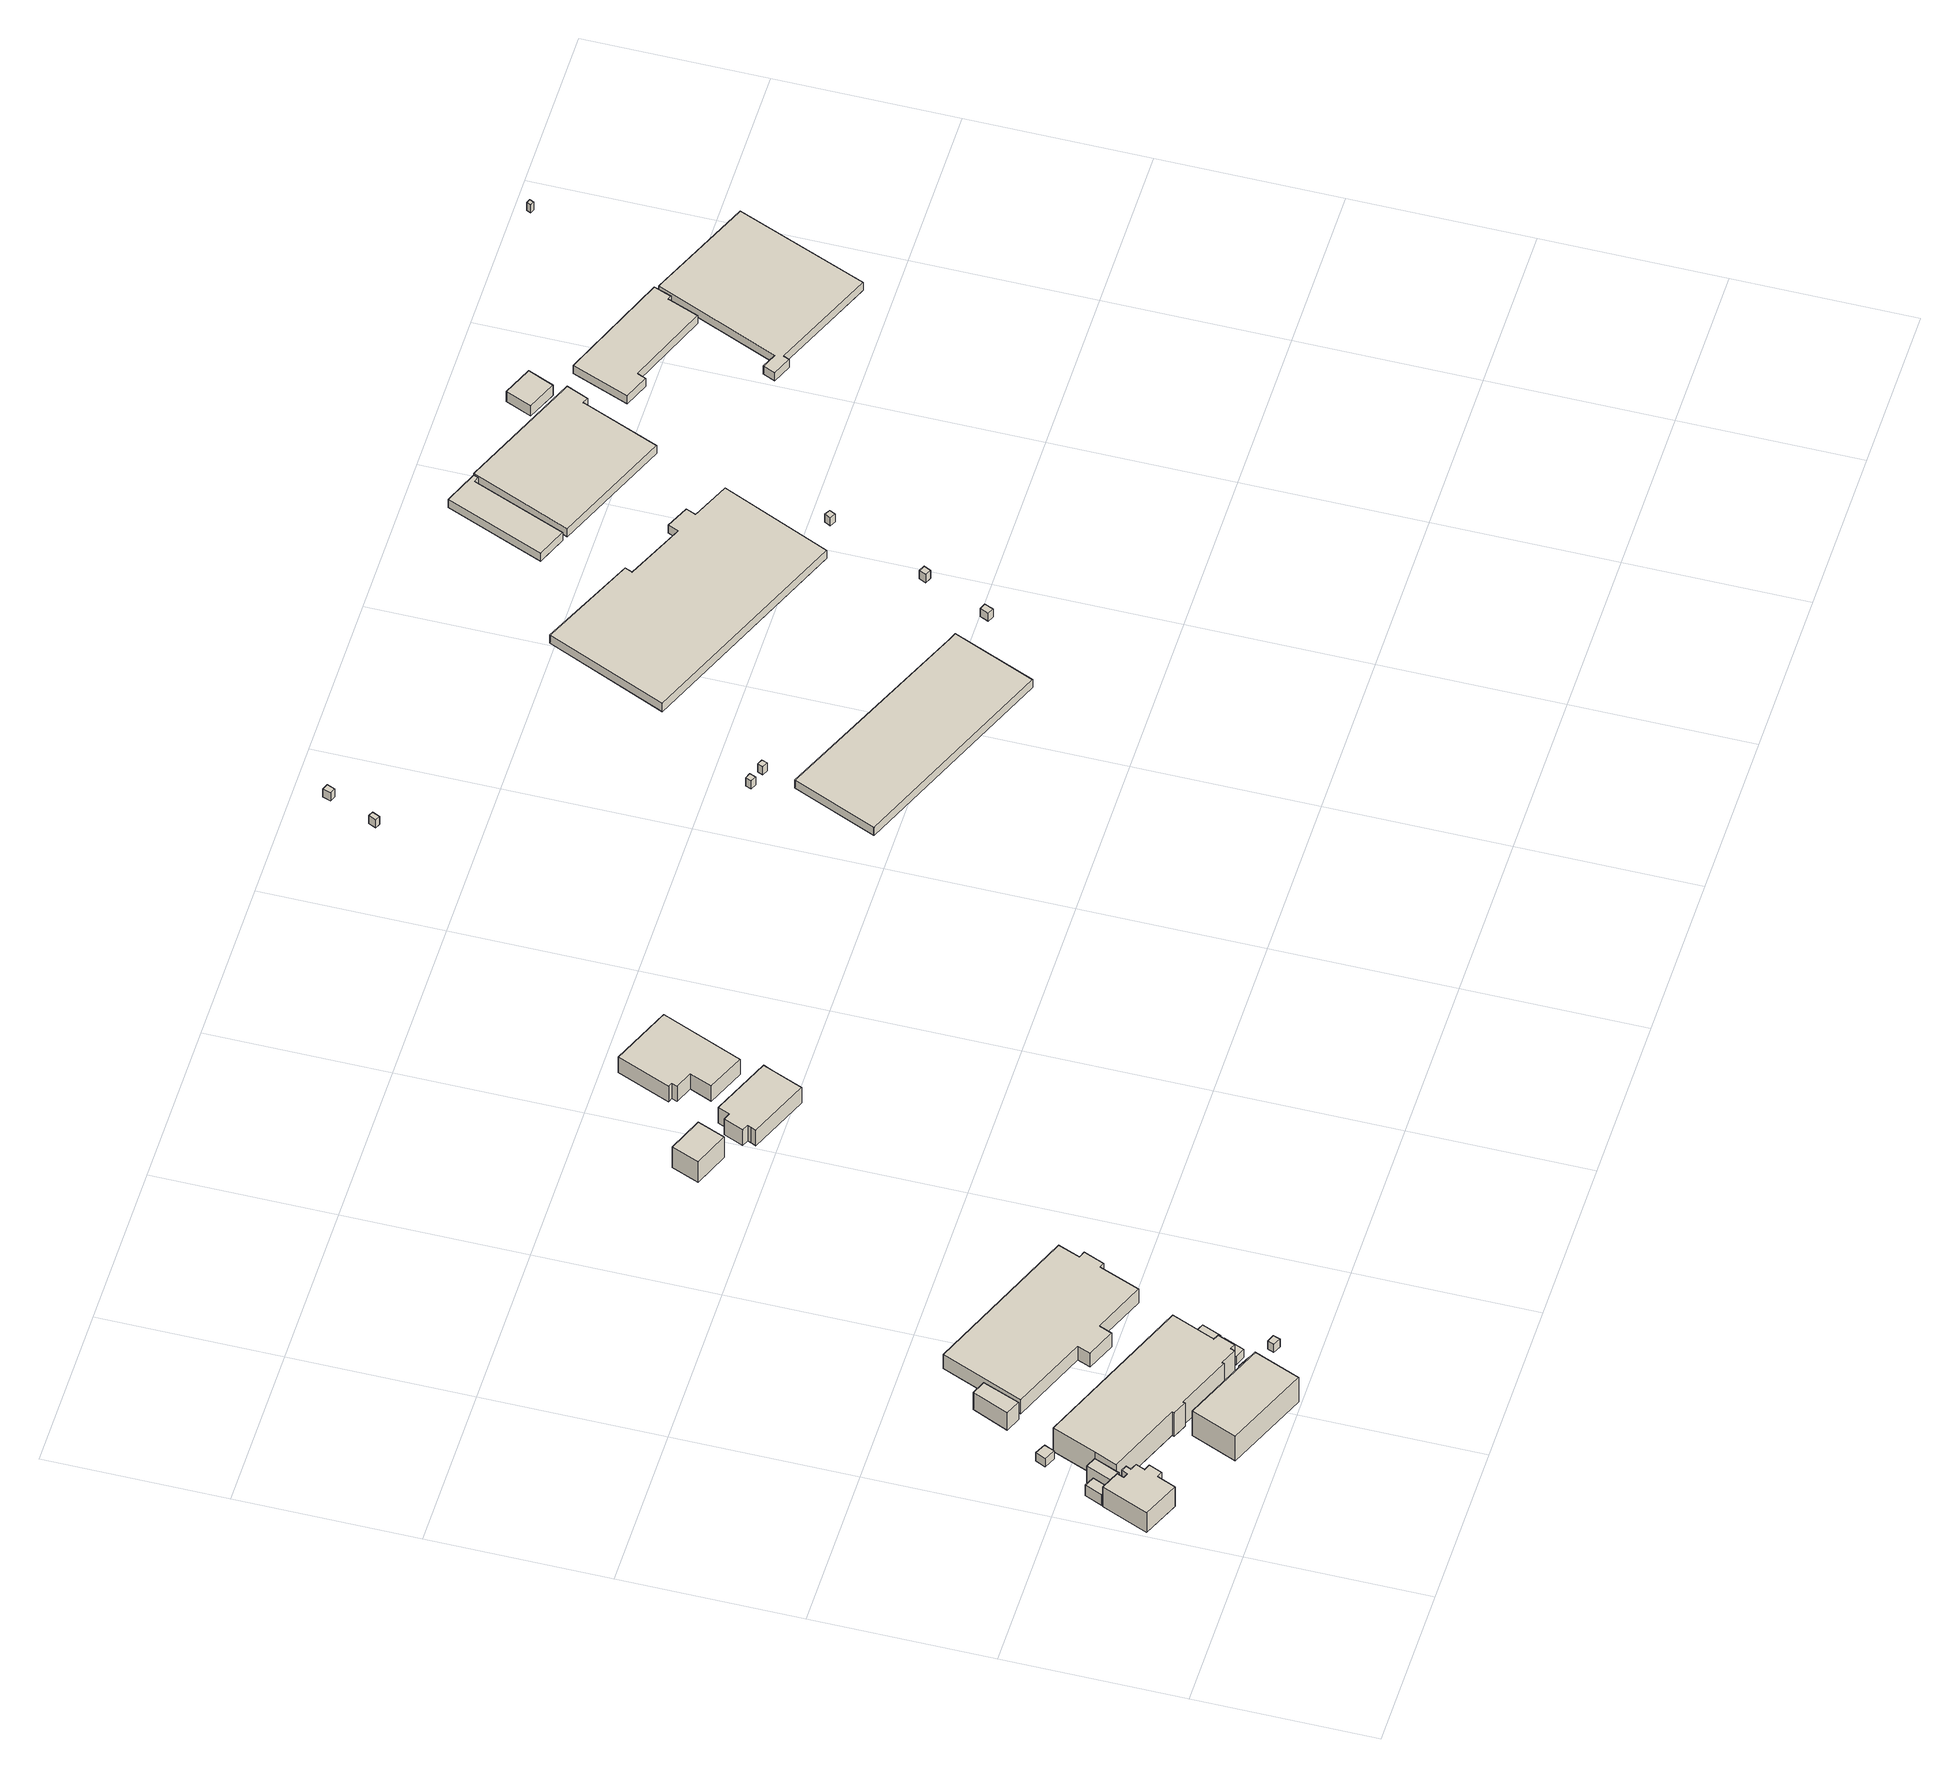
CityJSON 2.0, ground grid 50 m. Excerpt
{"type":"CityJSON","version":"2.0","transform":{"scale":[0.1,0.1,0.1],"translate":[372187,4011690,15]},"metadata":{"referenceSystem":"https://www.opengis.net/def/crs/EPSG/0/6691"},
"CityObjects":{
"building1":{"type":"Building","attributes":{"枝番":1,"利根川水系渡良瀬川洪水浸水想定区域（計画規模）.規模":"L1","利根川水系渡良瀬川洪水浸水想定区域（計画規模）.浸水ランク":"2","利根川水系渡良瀬川洪水浸水想定区域（計画規模）.浸水深":0.56,"利根川水系渡良瀬川洪水浸水想定区域（想定最大規模）.規模":"L2","利根川水系渡良瀬川洪水浸水想定区域（想定最大規模）.浸水ランク":"2","利根川水系渡良瀬川洪水浸水想定区域（想定最大規模）.浸水深":2,"利根川水系渡良瀬川洪水浸水想定区域（想定最大規模）.継続時間":111.2,"利根川水系利根川洪水浸水想定区域（計画規模）.規模":"L1","利根川水系利根川洪水浸水想定区域（計画規模）.浸水ランク":"2","利根川水系利根川洪水浸水想定区域（計画規模）.浸水深":2.9,"利根川水系利根川洪水浸水想定区域（想定最大規模）.規模":"L2","利根川水系利根川洪水浸水想定区域（想定最大規模）.浸水ランク":"4","利根川水系利根川洪水浸水想定区域（想定最大規模）.浸水深":5.13,"usage":"401","measuredHeight":7.6,"BuildingDetails.prefecture":"10","BuildingDetails.city":"10207","BuildingDetails.surveyYear":2016},"geometry":[{"type":"Solid","lod":"1","boundaries":[[[[0,1,2,3,4,5,6,7,8,9,10,11,12,13]],[[12,14,15,13]],[[11,16,14,12]],[[10,17,16,11]],[[9,18,17,10]],[[8,19,18,9]],[[7,20,19,8]],[[6,21,20,7]],[[5,22,21,6]],[[4,23,22,5]],[[3,24,23,4]],[[2,25,24,3]],[[1,26,25,2]],[[0,27,26,1]],[[13,15,27,0]],[[14,16,17,18,19,20,21,22,23,24,25,26,27,15]]]]}]},
"building2":{"type":"Building","attributes":{"枝番":1,"利根川水系渡良瀬川洪水浸水想定区域（計画規模）.規模":"L1","利根川水系渡良瀬川洪水浸水想定区域（計画規模）.浸水ランク":"1","利根川水系渡良瀬川洪水浸水想定区域（計画規模）.浸水深":0.07,"利根川水系渡良瀬川洪水浸水想定区域（想定最大規模）.規模":"L2","利根川水系渡良瀬川洪水浸水想定区域（想定最大規模）.浸水ランク":"2","利根川水系渡良瀬川洪水浸水想定区域（想定最大規模）.浸水深":1.52,"利根川水系渡良瀬川洪水浸水想定区域（想定最大規模）.継続時間":111.2,"利根川水系利根川洪水浸水想定区域（計画規模）.規模":"L1","利根川水系利根川洪水浸水想定区域（計画規模）.浸水ランク":"2","利根川水系利根川洪水浸水想定区域（計画規模）.浸水深":2.4,"利根川水系利根川洪水浸水想定区域（想定最大規模）.規模":"L2","利根川水系利根川洪水浸水想定区域（想定最大規模）.浸水ランク":"3","利根川水系利根川洪水浸水想定区域（想定最大規模）.浸水深":4.63,"measuredHeight":6.4,"BuildingDetails.prefecture":"10","BuildingDetails.city":"10207"},"geometry":[{"type":"Solid","lod":"1","boundaries":[[[[28,29,30,31]],[[30,32,33,31]],[[29,34,32,30]],[[28,35,34,29]],[[31,33,35,28]],[[32,34,35,33]]]]}]},
"building3":{"type":"Building","attributes":{"枝番":1,"利根川水系渡良瀬川洪水浸水想定区域（計画規模）.規模":"L1","利根川水系渡良瀬川洪水浸水想定区域（計画規模）.浸水ランク":"1","利根川水系渡良瀬川洪水浸水想定区域（計画規模）.浸水深":0.07,"利根川水系渡良瀬川洪水浸水想定区域（想定最大規模）.規模":"L2","利根川水系渡良瀬川洪水浸水想定区域（想定最大規模）.浸水ランク":"2","利根川水系渡良瀬川洪水浸水想定区域（想定最大規模）.浸水深":1.22,"利根川水系渡良瀬川洪水浸水想定区域（想定最大規模）.継続時間":111.2,"利根川水系利根川洪水浸水想定区域（計画規模）.規模":"L1","利根川水系利根川洪水浸水想定区域（計画規模）.浸水ランク":"2","利根川水系利根川洪水浸水想定区域（計画規模）.浸水深":2.1,"利根川水系利根川洪水浸水想定区域（想定最大規模）.規模":"L2","利根川水系利根川洪水浸水想定区域（想定最大規模）.浸水ランク":"3","利根川水系利根川洪水浸水想定区域（想定最大規模）.浸水深":4.33,"measuredHeight":7.2,"BuildingDetails.prefecture":"10","BuildingDetails.city":"10207"},"geometry":[{"type":"Solid","lod":"1","boundaries":[[[[36,37,38,39,40]],[[39,41,42,40]],[[38,43,41,39]],[[37,44,43,38]],[[36,45,44,37]],[[40,42,45,36]],[[41,43,44,45,42]]]]}]},
"building4":{"type":"Building","attributes":{"枝番":1,"利根川水系渡良瀬川洪水浸水想定区域（計画規模）.規模":"L1","利根川水系渡良瀬川洪水浸水想定区域（計画規模）.浸水ランク":"2","利根川水系渡良瀬川洪水浸水想定区域（計画規模）.浸水深":0.56,"利根川水系渡良瀬川洪水浸水想定区域（想定最大規模）.規模":"L2","利根川水系渡良瀬川洪水浸水想定区域（想定最大規模）.浸水ランク":"2","利根川水系渡良瀬川洪水浸水想定区域（想定最大規模）.浸水深":2.02,"利根川水系渡良瀬川洪水浸水想定区域（想定最大規模）.継続時間":18,"利根川水系利根川洪水浸水想定区域（計画規模）.規模":"L1","利根川水系利根川洪水浸水想定区域（計画規模）.浸水ランク":"2","利根川水系利根川洪水浸水想定区域（計画規模）.浸水深":2.9,"利根川水系利根川洪水浸水想定区域（想定最大規模）.規模":"L2","利根川水系利根川洪水浸水想定区域（想定最大規模）.浸水ランク":"4","利根川水系利根川洪水浸水想定区域（想定最大規模）.浸水深":5.13,"measuredHeight":3.2,"BuildingDetails.prefecture":"10","BuildingDetails.city":"10207"},"geometry":[{"type":"Solid","lod":"1","boundaries":[[[[46,47,48,49]],[[48,50,51,49]],[[47,52,50,48]],[[46,53,52,47]],[[49,51,53,46]],[[50,52,53,51]]]]}]},
"building5":{"type":"Building","attributes":{"枝番":1,"利根川水系渡良瀬川洪水浸水想定区域（計画規模）.規模":"L1","利根川水系渡良瀬川洪水浸水想定区域（計画規模）.浸水ランク":"1","利根川水系渡良瀬川洪水浸水想定区域（計画規模）.浸水深":0.26,"利根川水系渡良瀬川洪水浸水想定区域（想定最大規模）.規模":"L2","利根川水系渡良瀬川洪水浸水想定区域（想定最大規模）.浸水ランク":"2","利根川水系渡良瀬川洪水浸水想定区域（想定最大規模）.浸水深":1.71,"利根川水系渡良瀬川洪水浸水想定区域（想定最大規模）.継続時間":133.2,"利根川水系利根川洪水浸水想定区域（計画規模）.規模":"L1","利根川水系利根川洪水浸水想定区域（計画規模）.浸水ランク":"2","利根川水系利根川洪水浸水想定区域（計画規模）.浸水深":2.6,"利根川水系利根川洪水浸水想定区域（想定最大規模）.規模":"L2","利根川水系利根川洪水浸水想定区域（想定最大規模）.浸水ランク":"3","利根川水系利根川洪水浸水想定区域（想定最大規模）.浸水深":4.83,"usage":"431","measuredHeight":9.9,"BuildingDetails.prefecture":"10","BuildingDetails.city":"10207","BuildingDetails.surveyYear":2016},"geometry":[{"type":"Solid","lod":"1","boundaries":[[[[54,55,56,57]],[[56,58,59,57]],[[55,60,58,56]],[[54,61,60,55]],[[57,59,61,54]],[[58,60,61,59]]]]}]},
"building6":{"type":"Building","attributes":{"枝番":1,"利根川水系渡良瀬川洪水浸水想定区域（計画規模）.規模":"L1","利根川水系渡良瀬川洪水浸水想定区域（計画規模）.浸水ランク":"1","利根川水系渡良瀬川洪水浸水想定区域（計画規模）.浸水深":0.37,"利根川水系渡良瀬川洪水浸水想定区域（想定最大規模）.規模":"L2","利根川水系渡良瀬川洪水浸水想定区域（想定最大規模）.浸水ランク":"2","利根川水系渡良瀬川洪水浸水想定区域（想定最大規模）.浸水深":1.82,"利根川水系渡良瀬川洪水浸水想定区域（想定最大規模）.継続時間":156,"利根川水系利根川洪水浸水想定区域（計画規模）.規模":"L1","利根川水系利根川洪水浸水想定区域（計画規模）.浸水ランク":"2","利根川水系利根川洪水浸水想定区域（計画規模）.浸水深":2.7,"利根川水系利根川洪水浸水想定区域（想定最大規模）.規模":"L2","利根川水系利根川洪水浸水想定区域（想定最大規模）.浸水ランク":"3","利根川水系利根川洪水浸水想定区域（想定最大規模）.浸水深":4.93,"usage":"401","measuredHeight":6.6,"BuildingDetails.prefecture":"10","BuildingDetails.city":"10207","BuildingDetails.surveyYear":2016},"geometry":[{"type":"Solid","lod":"1","boundaries":[[[[62,63,64,65]],[[64,66,67,65]],[[63,68,66,64]],[[62,69,68,63]],[[65,67,69,62]],[[66,68,69,67]]]]}]},
"building7":{"type":"Building","attributes":{"枝番":1,"利根川水系渡良瀬川洪水浸水想定区域（計画規模）.規模":"L1","利根川水系渡良瀬川洪水浸水想定区域（計画規模）.浸水ランク":"1","利根川水系渡良瀬川洪水浸水想定区域（計画規模）.浸水深":0.17,"利根川水系渡良瀬川洪水浸水想定区域（想定最大規模）.規模":"L2","利根川水系渡良瀬川洪水浸水想定区域（想定最大規模）.浸水ランク":"2","利根川水系渡良瀬川洪水浸水想定区域（想定最大規模）.浸水深":1.61,"利根川水系渡良瀬川洪水浸水想定区域（想定最大規模）.継続時間":92.9,"利根川水系利根川洪水浸水想定区域（計画規模）.規模":"L1","利根川水系利根川洪水浸水想定区域（計画規模）.浸水ランク":"2","利根川水系利根川洪水浸水想定区域（計画規模）.浸水深":2.5,"利根川水系利根川洪水浸水想定区域（想定最大規模）.規模":"L2","利根川水系利根川洪水浸水想定区域（想定最大規模）.浸水ランク":"3","利根川水系利根川洪水浸水想定区域（想定最大規模）.浸水深":4.73,"usage":"441","measuredHeight":9.6,"BuildingDetails.prefecture":"10","BuildingDetails.city":"10207","BuildingDetails.surveyYear":2016},"geometry":[{"type":"Solid","lod":"1","boundaries":[[[[70,71,72,73,74,75,76,77,78,79,80,81,82,83,84]],[[83,85,86,84]],[[82,87,85,83]],[[81,88,87,82]],[[80,89,88,81]],[[79,90,89,80]],[[78,91,90,79]],[[77,92,91,78]],[[76,93,92,77]],[[75,94,93,76]],[[74,95,94,75]],[[73,96,95,74]],[[72,97,96,73]],[[71,98,97,72]],[[70,99,98,71]],[[84,86,99,70]],[[85,87,88,89,90,91,92,93,94,95,96,97,98,99,86]]]]}]},
"building8":{"type":"Building","attributes":{"枝番":1,"利根川水系渡良瀬川洪水浸水想定区域（計画規模）.規模":"L1","利根川水系渡良瀬川洪水浸水想定区域（計画規模）.浸水ランク":"2","利根川水系渡良瀬川洪水浸水想定区域（計画規模）.浸水深":0.66,"利根川水系渡良瀬川洪水浸水想定区域（計画規模）.継続時間":1.6,"利根川水系渡良瀬川洪水浸水想定区域（想定最大規模）.規模":"L2","利根川水系渡良瀬川洪水浸水想定区域（想定最大規模）.浸水ランク":"2","利根川水系渡良瀬川洪水浸水想定区域（想定最大規模）.浸水深":2.1,"利根川水系渡良瀬川洪水浸水想定区域（想定最大規模）.継続時間":167.5,"利根川水系利根川洪水浸水想定区域（計画規模）.規模":"L1","利根川水系利根川洪水浸水想定区域（計画規模）.浸水ランク":"3","利根川水系利根川洪水浸水想定区域（計画規模）.浸水深":3,"利根川水系利根川洪水浸水想定区域（想定最大規模）.規模":"L2","利根川水系利根川洪水浸水想定区域（想定最大規模）.浸水ランク":"4","利根川水系利根川洪水浸水想定区域（想定最大規模）.浸水深":5.23,"BuildingDetails.prefecture":"10","BuildingDetails.city":"10207"},"geometry":[{"type":"Solid","lod":"1","boundaries":[[[[100,101,102,103,104,105]],[[104,106,107,105]],[[103,108,106,104]],[[102,109,108,103]],[[101,110,109,102]],[[100,111,110,101]],[[105,107,111,100]],[[106,108,109,110,111,107]]]]}]},
"building9":{"type":"Building","attributes":{"枝番":1,"利根川水系渡良瀬川洪水浸水想定区域（計画規模）.規模":"L1","利根川水系渡良瀬川洪水浸水想定区域（計画規模）.浸水ランク":"2","利根川水系渡良瀬川洪水浸水想定区域（計画規模）.浸水深":0.77,"利根川水系渡良瀬川洪水浸水想定区域（計画規模）.継続時間":1.6,"利根川水系渡良瀬川洪水浸水想定区域（想定最大規模）.規模":"L2","利根川水系渡良瀬川洪水浸水想定区域（想定最大規模）.浸水ランク":"2","利根川水系渡良瀬川洪水浸水想定区域（想定最大規模）.浸水深":2.21,"利根川水系渡良瀬川洪水浸水想定区域（想定最大規模）.継続時間":167.5,"利根川水系利根川洪水浸水想定区域（計画規模）.規模":"L1","利根川水系利根川洪水浸水想定区域（計画規模）.浸水ランク":"3","利根川水系利根川洪水浸水想定区域（計画規模）.浸水深":3.1,"利根川水系利根川洪水浸水想定区域（想定最大規模）.規模":"L2","利根川水系利根川洪水浸水想定区域（想定最大規模）.浸水ランク":"4","利根川水系利根川洪水浸水想定区域（想定最大規模）.浸水深":5.33,"BuildingDetails.prefecture":"10","BuildingDetails.city":"10207"},"geometry":[{"type":"Solid","lod":"1","boundaries":[[[[112,113,114,115]],[[114,116,117,115]],[[113,118,116,114]],[[112,119,118,113]],[[115,117,119,112]],[[116,118,119,117]]]]}]},
"building10":{"type":"Building","attributes":{"枝番":1,"利根川水系渡良瀬川洪水浸水想定区域（計画規模）.規模":"L1","利根川水系渡良瀬川洪水浸水想定区域（計画規模）.浸水ランク":"1","利根川水系渡良瀬川洪水浸水想定区域（計画規模）.浸水深":0.46,"利根川水系渡良瀬川洪水浸水想定区域（計画規模）.継続時間":1.6,"利根川水系渡良瀬川洪水浸水想定区域（想定最大規模）.規模":"L2","利根川水系渡良瀬川洪水浸水想定区域（想定最大規模）.浸水ランク":"2","利根川水系渡良瀬川洪水浸水想定区域（想定最大規模）.浸水深":1.91,"利根川水系渡良瀬川洪水浸水想定区域（想定最大規模）.継続時間":167.5,"利根川水系利根川洪水浸水想定区域（計画規模）.規模":"L1","利根川水系利根川洪水浸水想定区域（計画規模）.浸水ランク":"2","利根川水系利根川洪水浸水想定区域（計画規模）.浸水深":2.8,"利根川水系利根川洪水浸水想定区域（想定最大規模）.規模":"L2","利根川水系利根川洪水浸水想定区域（想定最大規模）.浸水ランク":"4","利根川水系利根川洪水浸水想定区域（想定最大規模）.浸水深":5.03,"BuildingDetails.prefecture":"10","BuildingDetails.city":"10207"},"geometry":[{"type":"Solid","lod":"1","boundaries":[[[[120,121,122,123]],[[122,124,125,123]],[[121,126,124,122]],[[120,127,126,121]],[[123,125,127,120]],[[124,126,127,125]]]]}]},
"building11":{"type":"Building","attributes":{"枝番":1,"利根川水系渡良瀬川洪水浸水想定区域（計画規模）.規模":"L1","利根川水系渡良瀬川洪水浸水想定区域（計画規模）.浸水ランク":"2","利根川水系渡良瀬川洪水浸水想定区域（計画規模）.浸水深":0.97,"利根川水系渡良瀬川洪水浸水想定区域（計画規模）.継続時間":3.1,"利根川水系渡良瀬川洪水浸水想定区域（想定最大規模）.規模":"L2","利根川水系渡良瀬川洪水浸水想定区域（想定最大規模）.浸水ランク":"2","利根川水系渡良瀬川洪水浸水想定区域（想定最大規模）.浸水深":2.41,"利根川水系渡良瀬川洪水浸水想定区域（想定最大規模）.継続時間":189.2,"利根川水系利根川洪水浸水想定区域（計画規模）.規模":"L1","利根川水系利根川洪水浸水想定区域（計画規模）.浸水ランク":"3","利根川水系利根川洪水浸水想定区域（計画規模）.浸水深":3.3,"利根川水系利根川洪水浸水想定区域（想定最大規模）.規模":"L2","利根川水系利根川洪水浸水想定区域（想定最大規模）.浸水ランク":"4","利根川水系利根川洪水浸水想定区域（想定最大規模）.浸水深":5.53,"usage":"441","BuildingDetails.prefecture":"10","BuildingDetails.city":"10207","BuildingDetails.surveyYear":2016},"geometry":[{"type":"Solid","lod":"1","boundaries":[[[[128,129,130,131]],[[130,132,133,131]],[[129,134,132,130]],[[128,135,134,129]],[[131,133,135,128]],[[132,134,135,133]]]]}]},
"building12":{"type":"Building","attributes":{"枝番":1,"利根川水系渡良瀬川洪水浸水想定区域（計画規模）.規模":"L1","利根川水系渡良瀬川洪水浸水想定区域（計画規模）.浸水ランク":"2","利根川水系渡良瀬川洪水浸水想定区域（計画規模）.浸水深":0.67,"利根川水系渡良瀬川洪水浸水想定区域（計画規模）.継続時間":1,"利根川水系渡良瀬川洪水浸水想定区域（想定最大規模）.規模":"L2","利根川水系渡良瀬川洪水浸水想定区域（想定最大規模）.浸水ランク":"2","利根川水系渡良瀬川洪水浸水想定区域（想定最大規模）.浸水深":2.12,"利根川水系渡良瀬川洪水浸水想定区域（想定最大規模）.継続時間":161.2,"利根川水系利根川洪水浸水想定区域（計画規模）.規模":"L1","利根川水系利根川洪水浸水想定区域（計画規模）.浸水ランク":"3","利根川水系利根川洪水浸水想定区域（計画規模）.浸水深":3,"利根川水系利根川洪水浸水想定区域（想定最大規模）.規模":"L2","利根川水系利根川洪水浸水想定区域（想定最大規模）.浸水ランク":"4","利根川水系利根川洪水浸水想定区域（想定最大規模）.浸水深":5.23,"usage":"431","measuredHeight":5.7,"BuildingDetails.prefecture":"10","BuildingDetails.city":"10207","BuildingDetails.surveyYear":2016},"geometry":[{"type":"Solid","lod":"1","boundaries":[[[[136,137,138,139,140,141,142,143,144,145,146,147]],[[146,148,149,147]],[[145,150,148,146]],[[144,151,150,145]],[[143,152,151,144]],[[142,153,152,143]],[[141,154,153,142]],[[140,155,154,141]],[[139,156,155,140]],[[138,157,156,139]],[[137,158,157,138]],[[136,159,158,137]],[[147,149,159,136]],[[148,150,151,152,153,154,155,156,157,158,159,149]]]]}]},
"building13":{"type":"Building","attributes":{"枝番":1,"利根川水系渡良瀬川洪水浸水想定区域（計画規模）.規模":"L1","利根川水系渡良瀬川洪水浸水想定区域（計画規模）.浸水ランク":"2","利根川水系渡良瀬川洪水浸水想定区域（計画規模）.浸水深":0.67,"利根川水系渡良瀬川洪水浸水想定区域（計画規模）.継続時間":2.5,"利根川水系渡良瀬川洪水浸水想定区域（想定最大規模）.規模":"L2","利根川水系渡良瀬川洪水浸水想定区域（想定最大規模）.浸水ランク":"2","利根川水系渡良瀬川洪水浸水想定区域（想定最大規模）.浸水深":2.1,"利根川水系渡良瀬川洪水浸水想定区域（想定最大規模）.継続時間":178.1,"利根川水系利根川洪水浸水想定区域（計画規模）.規模":"L1","利根川水系利根川洪水浸水想定区域（計画規模）.浸水ランク":"3","利根川水系利根川洪水浸水想定区域（計画規模）.浸水深":3,"利根川水系利根川洪水浸水想定区域（想定最大規模）.規模":"L2","利根川水系利根川洪水浸水想定区域（想定最大規模）.浸水ランク":"4","利根川水系利根川洪水浸水想定区域（想定最大規模）.浸水深":5.23,"measuredHeight":8.5,"BuildingDetails.prefecture":"10","BuildingDetails.city":"10207"},"geometry":[{"type":"Solid","lod":"1","boundaries":[[[[160,161,162,163]],[[162,164,165,163]],[[161,166,164,162]],[[160,167,166,161]],[[163,165,167,160]],[[164,166,167,165]]]]}]},
"building14":{"type":"Building","attributes":{"枝番":1,"利根川水系渡良瀬川洪水浸水想定区域（計画規模）.規模":"L1","利根川水系渡良瀬川洪水浸水想定区域（計画規模）.浸水ランク":"2","利根川水系渡良瀬川洪水浸水想定区域（計画規模）.浸水深":0.56,"利根川水系渡良瀬川洪水浸水想定区域（計画規模）.継続時間":4.4,"利根川水系渡良瀬川洪水浸水想定区域（想定最大規模）.規模":"L2","利根川水系渡良瀬川洪水浸水想定区域（想定最大規模）.浸水ランク":"2","利根川水系渡良瀬川洪水浸水想定区域（想定最大規模）.浸水深":2,"利根川水系渡良瀬川洪水浸水想定区域（想定最大規模）.継続時間":209.8,"利根川水系利根川洪水浸水想定区域（計画規模）.規模":"L1","利根川水系利根川洪水浸水想定区域（計画規模）.浸水ランク":"2","利根川水系利根川洪水浸水想定区域（計画規模）.浸水深":2.9,"利根川水系利根川洪水浸水想定区域（想定最大規模）.規模":"L2","利根川水系利根川洪水浸水想定区域（想定最大規模）.浸水ランク":"4","利根川水系利根川洪水浸水想定区域（想定最大規模）.浸水深":5.13,"usage":"441","measuredHeight":6.6,"BuildingDetails.prefecture":"10","BuildingDetails.city":"10207","BuildingDetails.surveyYear":2016},"geometry":[{"type":"Solid","lod":"1","boundaries":[[[[168,169,170,171,172,173,174,175,176,177]],[[176,178,179,177]],[[175,180,178,176]],[[174,181,180,175]],[[173,182,181,174]],[[172,183,182,173]],[[171,184,183,172]],[[170,185,184,171]],[[169,186,185,170]],[[168,187,186,169]],[[177,179,187,168]],[[178,180,181,182,183,184,185,186,187,179]]]]}]},
"building15":{"type":"Building","attributes":{"枝番":1,"利根川水系渡良瀬川洪水浸水想定区域（計画規模）.規模":"L1","利根川水系渡良瀬川洪水浸水想定区域（計画規模）.浸水ランク":"2","利根川水系渡良瀬川洪水浸水想定区域（計画規模）.浸水深":0.97,"利根川水系渡良瀬川洪水浸水想定区域（計画規模）.継続時間":3.5,"利根川水系渡良瀬川洪水浸水想定区域（想定最大規模）.規模":"L2","利根川水系渡良瀬川洪水浸水想定区域（想定最大規模）.浸水ランク":"2","利根川水系渡良瀬川洪水浸水想定区域（想定最大規模）.浸水深":2.41,"利根川水系渡良瀬川洪水浸水想定区域（想定最大規模）.継続時間":194.5,"利根川水系利根川洪水浸水想定区域（計画規模）.規模":"L1","利根川水系利根川洪水浸水想定区域（計画規模）.浸水ランク":"3","利根川水系利根川洪水浸水想定区域（計画規模）.浸水深":3.3,"利根川水系利根川洪水浸水想定区域（想定最大規模）.規模":"L2","利根川水系利根川洪水浸水想定区域（想定最大規模）.浸水ランク":"4","利根川水系利根川洪水浸水想定区域（想定最大規模）.浸水深":5.53,"measuredHeight":8,"BuildingDetails.prefecture":"10","BuildingDetails.city":"10207"},"geometry":[{"type":"Solid","lod":"1","boundaries":[[[[188,189,190,191,192,193,194,195]],[[194,196,197,195]],[[193,198,196,194]],[[192,199,198,193]],[[191,200,199,192]],[[190,201,200,191]],[[189,202,201,190]],[[188,203,202,189]],[[195,197,203,188]],[[196,198,199,200,201,202,203,197]]]]}]},
"building16":{"type":"Building","attributes":{"枝番":1,"利根川水系渡良瀬川洪水浸水想定区域（計画規模）.規模":"L1","利根川水系渡良瀬川洪水浸水想定区域（計画規模）.浸水ランク":"2","利根川水系渡良瀬川洪水浸水想定区域（計画規模）.浸水深":0.88,"利根川水系渡良瀬川洪水浸水想定区域（計画規模）.継続時間":4.4,"利根川水系渡良瀬川洪水浸水想定区域（想定最大規模）.規模":"L2","利根川水系渡良瀬川洪水浸水想定区域（想定最大規模）.浸水ランク":"2","利根川水系渡良瀬川洪水浸水想定区域（想定最大規模）.浸水深":2.31,"利根川水系渡良瀬川洪水浸水想定区域（想定最大規模）.継続時間":208.1,"利根川水系利根川洪水浸水想定区域（計画規模）.規模":"L1","利根川水系利根川洪水浸水想定区域（計画規模）.浸水ランク":"3","利根川水系利根川洪水浸水想定区域（計画規模）.浸水深":3.2,"利根川水系利根川洪水浸水想定区域（想定最大規模）.規模":"L2","利根川水系利根川洪水浸水想定区域（想定最大規模）.浸水ランク":"4","利根川水系利根川洪水浸水想定区域（想定最大規模）.浸水深":5.43,"BuildingDetails.prefecture":"10","BuildingDetails.city":"10207"},"geometry":[{"type":"Solid","lod":"1","boundaries":[[[[204,205,206,207]],[[206,208,209,207]],[[205,210,208,206]],[[204,211,210,205]],[[207,209,211,204]],[[208,210,211,209]]]]}]},
"building17":{"type":"Building","attributes":{"枝番":1,"利根川水系渡良瀬川洪水浸水想定区域（計画規模）.規模":"L1","利根川水系渡良瀬川洪水浸水想定区域（計画規模）.浸水ランク":"2","利根川水系渡良瀬川洪水浸水想定区域（計画規模）.浸水深":0.99,"利根川水系渡良瀬川洪水浸水想定区域（計画規模）.継続時間":4.4,"利根川水系渡良瀬川洪水浸水想定区域（想定最大規模）.規模":"L2","利根川水系渡良瀬川洪水浸水想定区域（想定最大規模）.浸水ランク":"2","利根川水系渡良瀬川洪水浸水想定区域（想定最大規模）.浸水深":2.4,"利根川水系渡良瀬川洪水浸水想定区域（想定最大規模）.継続時間":208.1,"利根川水系利根川洪水浸水想定区域（計画規模）.規模":"L1","利根川水系利根川洪水浸水想定区域（計画規模）.浸水ランク":"3","利根川水系利根川洪水浸水想定区域（計画規模）.浸水深":3.3,"利根川水系利根川洪水浸水想定区域（想定最大規模）.規模":"L2","利根川水系利根川洪水浸水想定区域（想定最大規模）.浸水ランク":"4","利根川水系利根川洪水浸水想定区域（想定最大規模）.浸水深":5.53,"BuildingDetails.prefecture":"10","BuildingDetails.city":"10207"},"geometry":[{"type":"Solid","lod":"1","boundaries":[[[[212,213,214,215]],[[214,216,217,215]],[[213,218,216,214]],[[212,219,218,213]],[[215,217,219,212]],[[216,218,219,217]]]]}]},
"building18":{"type":"Building","attributes":{"枝番":1,"利根川水系渡良瀬川洪水浸水想定区域（計画規模）.規模":"L1","利根川水系渡良瀬川洪水浸水想定区域（計画規模）.浸水ランク":"2","利根川水系渡良瀬川洪水浸水想定区域（計画規模）.浸水深":1.26,"利根川水系渡良瀬川洪水浸水想定区域（計画規模）.継続時間":4.2,"利根川水系渡良瀬川洪水浸水想定区域（想定最大規模）.規模":"L2","利根川水系渡良瀬川洪水浸水想定区域（想定最大規模）.浸水ランク":"2","利根川水系渡良瀬川洪水浸水想定区域（想定最大規模）.浸水深":2.7,"利根川水系渡良瀬川洪水浸水想定区域（想定最大規模）.継続時間":206.2,"利根川水系利根川洪水浸水想定区域（計画規模）.規模":"L1","利根川水系利根川洪水浸水想定区域（計画規模）.浸水ランク":"3","利根川水系利根川洪水浸水想定区域（計画規模）.浸水深":3.6,"利根川水系利根川洪水浸水想定区域（想定最大規模）.規模":"L2","利根川水系利根川洪水浸水想定区域（想定最大規模）.浸水ランク":"4","利根川水系利根川洪水浸水想定区域（想定最大規模）.浸水深":5.83,"BuildingDetails.prefecture":"10","BuildingDetails.city":"10207"},"geometry":[{"type":"Solid","lod":"1","boundaries":[[[[220,221,222,223]],[[222,224,225,223]],[[221,226,224,222]],[[220,227,226,221]],[[223,225,227,220]],[[224,226,227,225]]]]}]},
"building19":{"type":"Building","attributes":{"枝番":1,"利根川水系渡良瀬川洪水浸水想定区域（計画規模）.規模":"L1","利根川水系渡良瀬川洪水浸水想定区域（計画規模）.浸水ランク":"2","利根川水系渡良瀬川洪水浸水想定区域（計画規模）.浸水深":1.15,"利根川水系渡良瀬川洪水浸水想定区域（計画規模）.継続時間":3.9,"利根川水系渡良瀬川洪水浸水想定区域（想定最大規模）.規模":"L2","利根川水系渡良瀬川洪水浸水想定区域（想定最大規模）.浸水ランク":"2","利根川水系渡良瀬川洪水浸水想定区域（想定最大規模）.浸水深":2.6,"利根川水系渡良瀬川洪水浸水想定区域（想定最大規模）.継続時間":200.8,"利根川水系利根川洪水浸水想定区域（計画規模）.規模":"L1","利根川水系利根川洪水浸水想定区域（計画規模）.浸水ランク":"3","利根川水系利根川洪水浸水想定区域（計画規模）.浸水深":3.5,"利根川水系利根川洪水浸水想定区域（想定最大規模）.規模":"L2","利根川水系利根川洪水浸水想定区域（想定最大規模）.浸水ランク":"4","利根川水系利根川洪水浸水想定区域（想定最大規模）.浸水深":5.73,"BuildingDetails.prefecture":"10","BuildingDetails.city":"10207"},"geometry":[{"type":"Solid","lod":"1","boundaries":[[[[228,229,230,231]],[[230,232,233,231]],[[229,234,232,230]],[[228,235,234,229]],[[231,233,235,228]],[[232,234,235,233]]]]}]},
"building20":{"type":"Building","attributes":{"枝番":1,"利根川水系渡良瀬川洪水浸水想定区域（計画規模）.規模":"L1","利根川水系渡良瀬川洪水浸水想定区域（計画規模）.浸水ランク":"2","利根川水系渡良瀬川洪水浸水想定区域（計画規模）.浸水深":1.46,"利根川水系渡良瀬川洪水浸水想定区域（計画規模）.継続時間":24.7,"利根川水系渡良瀬川洪水浸水想定区域（想定最大規模）.規模":"L2","利根川水系渡良瀬川洪水浸水想定区域（想定最大規模）.浸水ランク":"2","利根川水系渡良瀬川洪水浸水想定区域（想定最大規模）.浸水深":2.9,"利根川水系渡良瀬川洪水浸水想定区域（想定最大規模）.継続時間":233.4,"利根川水系利根川洪水浸水想定区域（計画規模）.規模":"L1","利根川水系利根川洪水浸水想定区域（計画規模）.浸水ランク":"3","利根川水系利根川洪水浸水想定区域（計画規模）.浸水深":3.8,"利根川水系利根川洪水浸水想定区域（想定最大規模）.規模":"L2","利根川水系利根川洪水浸水想定区域（想定最大規模）.浸水ランク":"4","利根川水系利根川洪水浸水想定区域（想定最大規模）.浸水深":6.03,"measuredHeight":3.2,"BuildingDetails.prefecture":"10","BuildingDetails.city":"10207"},"geometry":[{"type":"Solid","lod":"1","boundaries":[[[[236,237,238,239,240,241,242]],[[241,243,244,242]],[[240,245,243,241]],[[239,246,245,240]],[[238,247,246,239]],[[237,248,247,238]],[[236,249,248,237]],[[242,244,249,236]],[[243,245,246,247,248,249,244]]]]}]},
"building21":{"type":"Building","attributes":{"枝番":1,"利根川水系渡良瀬川洪水浸水想定区域（計画規模）.規模":"L1","利根川水系渡良瀬川洪水浸水想定区域（計画規模）.浸水ランク":"2","利根川水系渡良瀬川洪水浸水想定区域（計画規模）.浸水深":0.96,"利根川水系渡良瀬川洪水浸水想定区域（計画規模）.継続時間":3.4,"利根川水系渡良瀬川洪水浸水想定区域（想定最大規模）.規模":"L2","利根川水系渡良瀬川洪水浸水想定区域（想定最大規模）.浸水ランク":"2","利根川水系渡良瀬川洪水浸水想定区域（想定最大規模）.浸水深":2.54,"利根川水系渡良瀬川洪水浸水想定区域（想定最大規模）.継続時間":204.6,"利根川水系利根川洪水浸水想定区域（計画規模）.規模":"L1","利根川水系利根川洪水浸水想定区域（計画規模）.浸水ランク":"3","利根川水系利根川洪水浸水想定区域（計画規模）.浸水深":3.5,"利根川水系利根川洪水浸水想定区域（想定最大規模）.規模":"L2","利根川水系利根川洪水浸水想定区域（想定最大規模）.浸水ランク":"4","利根川水系利根川洪水浸水想定区域（想定最大規模）.浸水深":5.73,"BuildingDetails.prefecture":"10","BuildingDetails.city":"10207"},"geometry":[{"type":"Solid","lod":"1","boundaries":[[[[250,251,252,253]],[[252,254,255,253]],[[251,256,254,252]],[[250,257,256,251]],[[253,255,257,250]],[[254,256,257,255]]]]}]},
"building22":{"type":"Building","attributes":{"枝番":1,"利根川水系渡良瀬川洪水浸水想定区域（計画規模）.規模":"L1","利根川水系渡良瀬川洪水浸水想定区域（計画規模）.浸水ランク":"2","利根川水系渡良瀬川洪水浸水想定区域（計画規模）.浸水深":1.36,"利根川水系渡良瀬川洪水浸水想定区域（計画規模）.継続時間":5.3,"利根川水系渡良瀬川洪水浸水想定区域（想定最大規模）.規模":"L2","利根川水系渡良瀬川洪水浸水想定区域（想定最大規模）.浸水ランク":"2","利根川水系渡良瀬川洪水浸水想定区域（想定最大規模）.浸水深":2.79,"利根川水系渡良瀬川洪水浸水想定区域（想定最大規模）.継続時間":219,"利根川水系利根川洪水浸水想定区域（計画規模）.規模":"L1","利根川水系利根川洪水浸水想定区域（計画規模）.浸水ランク":"3","利根川水系利根川洪水浸水想定区域（計画規模）.浸水深":3.7,"利根川水系利根川洪水浸水想定区域（想定最大規模）.規模":"L2","利根川水系利根川洪水浸水想定区域（想定最大規模）.浸水ランク":"4","利根川水系利根川洪水浸水想定区域（想定最大規模）.浸水深":5.93,"measuredHeight":3.2,"BuildingDetails.prefecture":"10","BuildingDetails.city":"10207"},"geometry":[{"type":"Solid","lod":"1","boundaries":[[[[258,259,260,261,262,263,264,265,266,267]],[[266,268,269,267]],[[265,270,268,266]],[[264,271,270,265]],[[263,272,271,264]],[[262,273,272,263]],[[261,274,273,262]],[[260,275,274,261]],[[259,276,275,260]],[[258,277,276,259]],[[267,269,277,258]],[[268,270,271,272,273,274,275,276,277,269]]]]}]},
"building23":{"type":"Building","attributes":{"枝番":1,"利根川水系渡良瀬川洪水浸水想定区域（計画規模）.規模":"L1","利根川水系渡良瀬川洪水浸水想定区域（計画規模）.浸水ランク":"2","利根川水系渡良瀬川洪水浸水想定区域（計画規模）.浸水深":0.57,"利根川水系渡良瀬川洪水浸水想定区域（計画規模）.継続時間":2.3,"利根川水系渡良瀬川洪水浸水想定区域（想定最大規模）.規模":"L2","利根川水系渡良瀬川洪水浸水想定区域（想定最大規模）.浸水ランク":"2","利根川水系渡良瀬川洪水浸水想定区域（想定最大規模）.浸水深":2.16,"利根川水系渡良瀬川洪水浸水想定区域（想定最大規模）.継続時間":190,"利根川水系利根川洪水浸水想定区域（計画規模）.規模":"L1","利根川水系利根川洪水浸水想定区域（計画規模）.浸水ランク":"3","利根川水系利根川洪水浸水想定区域（計画規模）.浸水深":3.1,"利根川水系利根川洪水浸水想定区域（想定最大規模）.規模":"L2","利根川水系利根川洪水浸水想定区域（想定最大規模）.浸水ランク":"4","利根川水系利根川洪水浸水想定区域（想定最大規模）.浸水深":5.33,"BuildingDetails.prefecture":"10","BuildingDetails.city":"10207"},"geometry":[{"type":"Solid","lod":"1","boundaries":[[[[278,279,280,281]],[[280,282,283,281]],[[279,284,282,280]],[[278,285,284,279]],[[281,283,285,278]],[[282,284,285,283]]]]}]},
"building24":{"type":"Building","attributes":{"枝番":1,"利根川水系渡良瀬川洪水浸水想定区域（計画規模）.規模":"L1","利根川水系渡良瀬川洪水浸水想定区域（計画規模）.浸水ランク":"2","利根川水系渡良瀬川洪水浸水想定区域（計画規模）.浸水深":0.62,"利根川水系渡良瀬川洪水浸水想定区域（計画規模）.継続時間":1.1,"利根川水系渡良瀬川洪水浸水想定区域（想定最大規模）.規模":"L2","利根川水系渡良瀬川洪水浸水想定区域（想定最大規模）.浸水ランク":"2","利根川水系渡良瀬川洪水浸水想定区域（想定最大規模）.浸水深":2.16,"利根川水系渡良瀬川洪水浸水想定区域（想定最大規模）.継続時間":182.4,"利根川水系利根川洪水浸水想定区域（計画規模）.規模":"L1","利根川水系利根川洪水浸水想定区域（計画規模）.浸水ランク":"3","利根川水系利根川洪水浸水想定区域（計画規模）.浸水深":3.1,"利根川水系利根川洪水浸水想定区域（想定最大規模）.規模":"L2","利根川水系利根川洪水浸水想定区域（想定最大規模）.浸水ランク":"4","利根川水系利根川洪水浸水想定区域（想定最大規模）.浸水深":5.33,"BuildingDetails.prefecture":"10","BuildingDetails.city":"10207"},"geometry":[{"type":"Solid","lod":"1","boundaries":[[[[286,287,288,289]],[[288,290,291,289]],[[287,292,290,288]],[[286,293,292,287]],[[289,291,293,286]],[[290,292,293,291]]]]}]},
"building25":{"type":"Building","attributes":{"枝番":1,"利根川水系渡良瀬川洪水浸水想定区域（計画規模）.規模":"L1","利根川水系渡良瀬川洪水浸水想定区域（計画規模）.浸水ランク":"2","利根川水系渡良瀬川洪水浸水想定区域（計画規模）.浸水深":1.2,"利根川水系渡良瀬川洪水浸水想定区域（計画規模）.継続時間":4.9,"利根川水系渡良瀬川洪水浸水想定区域（想定最大規模）.規模":"L2","利根川水系渡良瀬川洪水浸水想定区域（想定最大規模）.浸水ランク":"2","利根川水系渡良瀬川洪水浸水想定区域（想定最大規模）.浸水深":2.6,"利根川水系渡良瀬川洪水浸水想定区域（想定最大規模）.継続時間":209,"利根川水系利根川洪水浸水想定区域（計画規模）.規模":"L1","利根川水系利根川洪水浸水想定区域（計画規模）.浸水ランク":"3","利根川水系利根川洪水浸水想定区域（計画規模）.浸水深":3.5,"利根川水系利根川洪水浸水想定区域（想定最大規模）.規模":"L2","利根川水系利根川洪水浸水想定区域（想定最大規模）.浸水ランク":"4","利根川水系利根川洪水浸水想定区域（想定最大規模）.浸水深":5.73,"BuildingDetails.prefecture":"10","BuildingDetails.city":"10207"},"geometry":[{"type":"Solid","lod":"1","boundaries":[[[[294,295,296,297,298,299]],[[298,300,301,299]],[[297,302,300,298]],[[296,303,302,297]],[[295,304,303,296]],[[294,305,304,295]],[[299,301,305,294]],[[300,302,303,304,305,301]]]]}]},
"building26":{"type":"Building","attributes":{"枝番":1,"利根川水系渡良瀬川洪水浸水想定区域（計画規模）.規模":"L1","利根川水系渡良瀬川洪水浸水想定区域（計画規模）.浸水ランク":"2","利根川水系渡良瀬川洪水浸水想定区域（計画規模）.浸水深":1.11,"利根川水系渡良瀬川洪水浸水想定区域（計画規模）.継続時間":4.5,"利根川水系渡良瀬川洪水浸水想定区域（想定最大規模）.規模":"L2","利根川水系渡良瀬川洪水浸水想定区域（想定最大規模）.浸水ランク":"2","利根川水系渡良瀬川洪水浸水想定区域（想定最大規模）.浸水深":2.49,"利根川水系渡良瀬川洪水浸水想定区域（想定最大規模）.継続時間":212.5,"利根川水系利根川洪水浸水想定区域（計画規模）.規模":"L1","利根川水系利根川洪水浸水想定区域（計画規模）.浸水ランク":"3","利根川水系利根川洪水浸水想定区域（計画規模）.浸水深":3.4,"利根川水系利根川洪水浸水想定区域（想定最大規模）.規模":"L2","利根川水系利根川洪水浸水想定区域（想定最大規模）.浸水ランク":"4","利根川水系利根川洪水浸水想定区域（想定最大規模）.浸水深":5.63,"measuredHeight":3.1,"BuildingDetails.prefecture":"10","BuildingDetails.city":"10207"},"geometry":[{"type":"Solid","lod":"1","boundaries":[[[[306,307,308,309,310,311]],[[310,312,313,311]],[[309,314,312,310]],[[308,315,314,309]],[[307,316,315,308]],[[306,317,316,307]],[[311,313,317,306]],[[312,314,315,316,317,313]]]]}]},
"building27":{"type":"Building","attributes":{"枝番":1,"利根川水系渡良瀬川洪水浸水想定区域（計画規模）.規模":"L1","利根川水系渡良瀬川洪水浸水想定区域（計画規模）.浸水ランク":"2","利根川水系渡良瀬川洪水浸水想定区域（計画規模）.浸水深":1.09,"利根川水系渡良瀬川洪水浸水想定区域（計画規模）.継続時間":3.1,"利根川水系渡良瀬川洪水浸水想定区域（想定最大規模）.規模":"L2","利根川水系渡良瀬川洪水浸水想定区域（想定最大規模）.浸水ランク":"2","利根川水系渡良瀬川洪水浸水想定区域（想定最大規模）.浸水深":2.48,"利根川水系渡良瀬川洪水浸水想定区域（想定最大規模）.継続時間":178.4,"利根川水系利根川洪水浸水想定区域（計画規模）.規模":"L1","利根川水系利根川洪水浸水想定区域（計画規模）.浸水ランク":"3","利根川水系利根川洪水浸水想定区域（計画規模）.浸水深":3.4,"利根川水系利根川洪水浸水想定区域（想定最大規模）.規模":"L2","利根川水系利根川洪水浸水想定区域（想定最大規模）.浸水ランク":"4","利根川水系利根川洪水浸水想定区域（想定最大規模）.浸水深":5.63,"usage":"451","measuredHeight":4.3,"BuildingDetails.prefecture":"10","BuildingDetails.city":"10207","BuildingDetails.surveyYear":2016},"geometry":[{"type":"Solid","lod":"1","boundaries":[[[[318,319,320,321]],[[320,322,323,321]],[[319,324,322,320]],[[318,325,324,319]],[[321,323,325,318]],[[322,324,325,323]]]]}]},
"building28":{"type":"Building","attributes":{"枝番":1,"利根川水系渡良瀬川洪水浸水想定区域（計画規模）.規模":"L1","利根川水系渡良瀬川洪水浸水想定区域（計画規模）.浸水ランク":"2","利根川水系渡良瀬川洪水浸水想定区域（計画規模）.浸水深":1.09,"利根川水系渡良瀬川洪水浸水想定区域（計画規模）.継続時間":3.2,"利根川水系渡良瀬川洪水浸水想定区域（想定最大規模）.規模":"L2","利根川水系渡良瀬川洪水浸水想定区域（想定最大規模）.浸水ランク":"2","利根川水系渡良瀬川洪水浸水想定区域（想定最大規模）.浸水深":2.66,"利根川水系渡良瀬川洪水浸水想定区域（想定最大規模）.継続時間":200.7,"利根川水系利根川洪水浸水想定区域（計画規模）.規模":"L1","利根川水系利根川洪水浸水想定区域（計画規模）.浸水ランク":"3","利根川水系利根川洪水浸水想定区域（計画規模）.浸水深":3.6,"利根川水系利根川洪水浸水想定区域（想定最大規模）.規模":"L2","利根川水系利根川洪水浸水想定区域（想定最大規模）.浸水ランク":"4","利根川水系利根川洪水浸水想定区域（想定最大規模）.浸水深":5.83,"BuildingDetails.prefecture":"10","BuildingDetails.city":"10207"},"geometry":[{"type":"Solid","lod":"1","boundaries":[[[[326,327,328,329,330,331,332,333]],[[332,334,335,333]],[[331,336,334,332]],[[330,337,336,331]],[[329,338,337,330]],[[328,339,338,329]],[[327,340,339,328]],[[326,341,340,327]],[[333,335,341,326]],[[334,336,337,338,339,340,341,335]]]]}]},
"building29":{"type":"Building","attributes":{"枝番":1,"利根川水系渡良瀬川洪水浸水想定区域（計画規模）.規模":"L1","利根川水系渡良瀬川洪水浸水想定区域（計画規模）.浸水ランク":"2","利根川水系渡良瀬川洪水浸水想定区域（計画規模）.浸水深":1.14,"利根川水系渡良瀬川洪水浸水想定区域（計画規模）.継続時間":5.3,"利根川水系渡良瀬川洪水浸水想定区域（想定最大規模）.規模":"L2","利根川水系渡良瀬川洪水浸水想定区域（想定最大規模）.浸水ランク":"2","利根川水系渡良瀬川洪水浸水想定区域（想定最大規模）.浸水深":2.76,"利根川水系渡良瀬川洪水浸水想定区域（想定最大規模）.継続時間":225.1,"利根川水系利根川洪水浸水想定区域（計画規模）.規模":"L1","利根川水系利根川洪水浸水想定区域（計画規模）.浸水ランク":"3","利根川水系利根川洪水浸水想定区域（計画規模）.浸水深":3.7,"利根川水系利根川洪水浸水想定区域（想定最大規模）.規模":"L2","利根川水系利根川洪水浸水想定区域（想定最大規模）.浸水ランク":"4","利根川水系利根川洪水浸水想定区域（想定最大規模）.浸水深":5.93,"BuildingDetails.prefecture":"10","BuildingDetails.city":"10207"},"geometry":[{"type":"Solid","lod":"1","boundaries":[[[[342,343,344,345,346,347,348,349]],[[348,350,351,349]],[[347,352,350,348]],[[346,353,352,347]],[[345,354,353,346]],[[344,355,354,345]],[[343,356,355,344]],[[342,357,356,343]],[[349,351,357,342]],[[350,352,353,354,355,356,357,351]]]]}]},
"building30":{"type":"Building","attributes":{"枝番":1,"利根川水系渡良瀬川洪水浸水想定区域（計画規模）.規模":"L1","利根川水系渡良瀬川洪水浸水想定区域（計画規模）.浸水ランク":"2","利根川水系渡良瀬川洪水浸水想定区域（計画規模）.浸水深":1.31,"利根川水系渡良瀬川洪水浸水想定区域（計画規模）.継続時間":4.9,"利根川水系渡良瀬川洪水浸水想定区域（想定最大規模）.規模":"L2","利根川水系渡良瀬川洪水浸水想定区域（想定最大規模）.浸水ランク":"2","利根川水系渡良瀬川洪水浸水想定区域（想定最大規模）.浸水深":2.67,"利根川水系渡良瀬川洪水浸水想定区域（想定最大規模）.継続時間":206.2,"利根川水系利根川洪水浸水想定区域（計画規模）.規模":"L1","利根川水系利根川洪水浸水想定区域（計画規模）.浸水ランク":"3","利根川水系利根川洪水浸水想定区域（計画規模）.浸水深":3.6,"利根川水系利根川洪水浸水想定区域（想定最大規模）.規模":"L2","利根川水系利根川洪水浸水想定区域（想定最大規模）.浸水ランク":"4","利根川水系利根川洪水浸水想定区域（想定最大規模）.浸水深":5.83,"BuildingDetails.prefecture":"10","BuildingDetails.city":"10207"},"geometry":[{"type":"Solid","lod":"1","boundaries":[[[[358,359,360,361]],[[360,362,363,361]],[[359,364,362,360]],[[358,365,364,359]],[[361,363,365,358]],[[362,364,365,363]]]]}]}
},
"vertices":[
[8,255,11],[63,385,11],[117,362,11],[109,343,11],[123,337,11],[131,354,11],[147,347,11],[141,333,11],[160,325,11],[149,299,11],[167,292,11],[151,255,11],[135,262,11],[113,210,11],[135,262,84],[113,210,84],[151,255,84],[167,292,84],[149,299,84],[160,325,84],[141,333,84],[147,347,84],[131,354,84],[123,337,84],[109,343,84],[117,362,84],[63,385,84],[8,255,84],
[66,388,11],[87,437,11],[116,424,11],[95,376,11],[116,424,50],[95,376,50],[87,437,50],[66,388,50],
[97,372,14],[127,445,14],[158,432,14],[131,369,14],[128,360,14],[131,369,76],[128,360,76],[158,432,76],[127,445,76],[97,372,76],
[152,560,12],[166,589,12],[197,574,12],[185,545,12],[197,574,42],[185,545,42],[166,589,42],[152,560,42],
[538,7,11],[302,106,11],[356,234,11],[591,135,11],[356,234,102],[591,135,102],[302,106,102],[538,7,102],
[246,685,12],[291,786,12],[330,770,12],[289,667,12],[330,770,76],[289,667,76],[291,786,76],[246,685,76],
[537,206,13],[535,201,13],[381,264,13],[379,259,13],[339,276,13],[341,282,13],[131,369,13],[158,432,13],[208,555,13],[658,369,13],[608,248,13],[623,241,13],[603,192,13],[588,198,13],[583,187,13],[588,198,100],[583,187,100],[603,192,100],[623,241,100],[608,248,100],[658,369,100],[208,555,100],[158,432,100],[131,369,100],[341,282,100],[339,276,100],[379,259,100],[381,264,100],[535,201,100],[537,206,100],
[571,143,14],[586,177,14],[620,161,14],[600,117,14],[587,123,14],[591,135,14],[587,123,44],[591,135,44],[600,117,44],[620,161,44],[586,177,44],[571,143,44],
[614,192,13],[640,248,13],[668,238,13],[644,180,13],[668,238,43],[644,180,43],[640,248,43],[614,192,43],
[683,113,10],[690,131,10],[712,122,10],[705,103,10],[712,122,40],[705,103,40],[690,131,40],[683,113,40],
[645,261,13],[667,315,13],[696,302,13],[674,249,13],[696,302,43],[674,249,43],[667,315,43],[645,261,43],
[607,546,9],[592,510,9],[511,543,9],[526,580,9],[312,668,9],[407,898,9],[843,719,9],[819,658,9],[838,651,9],[814,593,9],[800,599,9],[754,485,9],[800,599,60],[754,485,60],[814,593,60],[838,651,60],[819,658,60],[843,719,60],[407,898,60],[312,668,60],[526,580,60],[511,543,60],[592,510,60],[607,546,60],
[845,1660,11],[876,1736,11],[975,1696,11],[944,1620,11],[975,1696,88],[944,1620,88],[876,1736,88],[845,1660,88],
[1017,1579,8],[998,1587,8],[1021,1642,8],[1041,1634,8],[1055,1667,8],[1224,1596,8],[1212,1567,8],[1177,1483,8],[1006,1555,8],[1013,1569,8],[1006,1555,66],[1013,1569,66],[1177,1483,66],[1212,1567,66],[1224,1596,66],[1055,1667,66],[1041,1634,66],[1021,1642,66],[998,1587,66],[1017,1579,66],
[1121,1703,8],[1147,1765,8],[1097,1786,8],[1103,1801,8],[1090,1806,8],[1152,1955,8],[1323,1884,8],[1228,1658,8],[1323,1884,65],[1228,1658,65],[1152,1955,65],[1090,1806,65],[1103,1801,65],[1097,1786,65],[1147,1765,65],[1121,1703,65],
[1784,2765,9],[1793,2786,9],[1807,2780,9],[1798,2759,9],[1807,2780,39],[1798,2759,39],[1793,2786,39],[1784,2765,39],
[1841,2899,8],[1850,2922,8],[1867,2915,8],[1858,2893,8],[1867,2915,38],[1858,2893,38],[1850,2922,38],[1841,2899,38],
[2169,1894,5],[2176,1911,5],[2193,1905,5],[2186,1887,5],[2193,1905,35],[2186,1887,35],[2176,1911,35],[2169,1894,35],
[2223,1879,5],[2230,1895,5],[2246,1888,5],[2240,1872,5],[2246,1888,35],[2240,1872,35],[2230,1895,35],[2223,1879,35],
[2204,1790,3],[2764,1548,3],[2766,1547,3],[2791,1537,3],[2693,1308,3],[2103,1555,3],[2103,1556,3],[2103,1555,33],[2103,1556,33],[2693,1308,33],[2791,1537,33],[2766,1547,33],[2764,1548,33],[2204,1790,33],
[2877,1475,6],[2887,1499,6],[2905,1492,6],[2894,1467,6],[2905,1492,36],[2894,1467,36],[2887,1499,36],[2877,1475,36],
[2362,2180,4],[2509,2515,4],[2780,2395,4],[2771,2374,4],[2936,2301,4],[2949,2330,4],[3014,2301,4],[3002,2274,4],[3109,2227,4],[2974,1924,4],[3109,2227,34],[2974,1924,34],[3002,2274,34],[3014,2301,34],[2949,2330,34],[2936,2301,34],[2771,2374,34],[2780,2395,34],[2509,2515,34],[2362,2180,34],
[2959,1662,7],[2968,1681,7],[2986,1673,7],[2977,1654,7],[2986,1673,37],[2977,1654,37],[2968,1681,37],[2959,1662,37],
[3080,1944,7],[3088,1961,7],[3104,1953,7],[3096,1936,7],[3104,1953,37],[3096,1936,37],[3088,1961,37],[3080,1944,37],
[2768,2612,6],[2881,2885,6],[2978,2845,6],[2973,2832,6],[2958,2838,6],[2851,2578,6],[2958,2838,36],[2851,2578,36],[2973,2832,36],[2978,2845,36],[2881,2885,36],[2768,2612,36],
[2866,2570,6],[2983,2847,6],[3331,2701,6],[3305,2640,6],[3289,2647,6],[3198,2430,6],[3289,2647,36],[3198,2430,36],[3305,2640,36],[3331,2701,36],[2983,2847,36],[2866,2570,36],
[3233,2769,8],[3264,2841,8],[3347,2806,8],[3316,2734,8],[3347,2806,46],[3316,2734,46],[3264,2841,46],[3233,2769,46],
[3421,2543,5],[3411,2519,5],[3341,2547,5],[3404,2706,5],[3715,2582,5],[3696,2533,5],[3685,2537,5],[3651,2451,5],[3685,2537,35],[3651,2451,35],[3696,2533,35],[3715,2582,35],[3404,2706,35],[3341,2547,35],[3411,2519,35],[3421,2543,35],
[3578,2206,4],[3571,2190,4],[3517,2212,4],[3532,2246,4],[3575,2228,4],[3722,2573,4],[4022,2444,4],[3873,2082,4],[4022,2444,34],[3873,2082,34],[3722,2573,34],[3575,2228,34],[3532,2246,34],[3517,2212,34],[3571,2190,34],[3578,2206,34],
[3898,2956,5],[3904,2968,5],[3915,2963,5],[3910,2951,5],[3915,2963,35],[3910,2951,35],[3904,2968,35],[3898,2956,35]
]}
